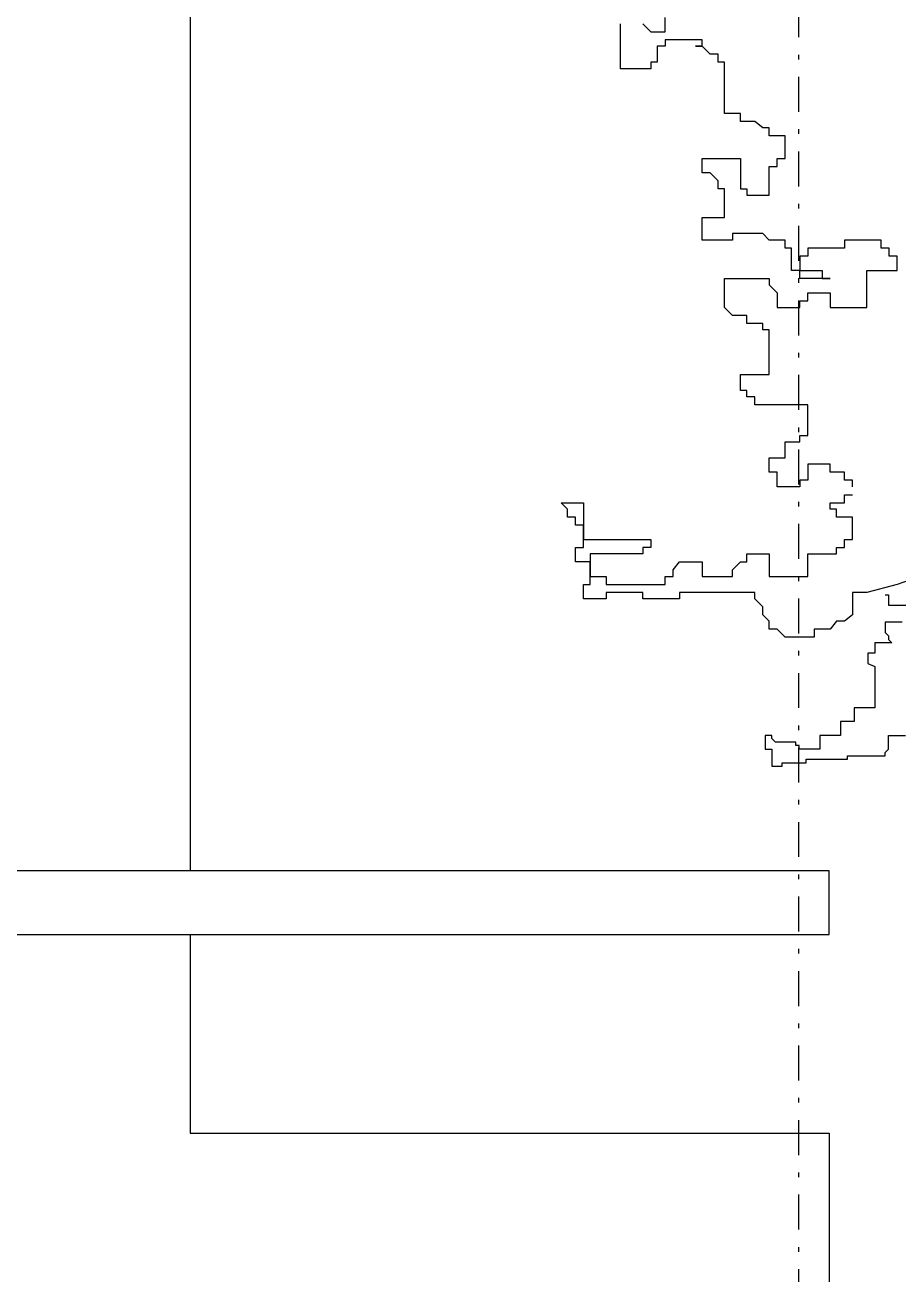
# Model space of a CAD drawing. Header units: millimetres. Extents: x -101 to 3415, y -52 to 1366.
# Drawn here: x 325.09 to 343.84, y 87.34 to 114.16 of the extents above; entities that cross this region are included whole.
import ezdxf

# ---------------------------------------------------------------- set-up
doc = ezdxf.new("R2010")
doc.units = ezdxf.units.MM
doc.linetypes.add('DASHDOT2', pattern=[0.5, 0.25, -0.125, 0, -0.125])
doc.layers.add('00_ARQ', color=8, linetype='Continuous')

msp = doc.modelspace()

# ---------------------------------------------------------------- linework, layer by layer
at = {"layer": '00_ARQ', "color": 9, "linetype": 'DASHDOT2', "ltscale": 3}
msp.add_line((341.707, 38.695), (341.707, 195.855), dxfattribs=at)
at = {"layer": '00_ARQ', "color": 9}
for points in [[(281.129, 169.123), (328.637, 169.123), (328.637, 96.001)], [(338.357, 114.183), (338.529, 114.011), (338.838, 114.011), (338.838, 114.32)], [(342.858, 104.246), (342.858, 104.384), (342.686, 104.384), (342.686, 104.556), (342.377, 104.556), (342.377, 104.728), (341.896, 104.728), (341.896, 104.384), (341.724, 104.384), (341.724, 104.246), (341.243, 104.246), (341.243, 104.556), (341.071, 104.556), (341.071, 104.865), (341.415, 104.865), (341.415, 105.209), (341.724, 105.209), (341.724, 105.346), (341.896, 105.346), (341.896, 106), (340.762, 106), (340.762, 106.172), (340.59, 106.172), (340.59, 106.309), (340.453, 106.309), (340.453, 106.653), (341.071, 106.653), (341.071, 107.616), (340.934, 107.616), (340.934, 107.753), (340.59, 107.753), (340.59, 107.925), (340.281, 107.925), (340.109, 108.097), (340.109, 108.716), (341.071, 108.716), (341.071, 108.578), (341.243, 108.407), (341.243, 108.097), (341.724, 108.097), (341.724, 108.235), (341.896, 108.235), (341.896, 108.407), (342.377, 108.407), (342.377, 108.097), (343.167, 108.097), (343.167, 108.888), (343.82, 108.888), (343.82, 109.197), (343.648, 109.197), (343.648, 109.369), (343.476, 109.369), (343.476, 109.541), (342.686, 109.541), (342.686, 109.369), (341.896, 109.369), (341.896, 109.197), (341.724, 109.197), (341.724, 108.888), (342.205, 108.888), (342.205, 108.716), (342.377, 108.716), (341.724, 108.716), (341.724, 108.888), (341.552, 108.888), (341.552, 109.369), (341.415, 109.369), (341.415, 109.541), (341.071, 109.541), (340.934, 109.679), (340.281, 109.679), (340.281, 109.541), (339.628, 109.541), (339.628, 110.023), (340.109, 110.023), (340.109, 110.641), (339.972, 110.641), (339.972, 110.813), (339.8, 110.985), (339.628, 110.985), (339.628, 111.295), (340.453, 111.295), (340.453, 110.641), (340.59, 110.641), (340.59, 110.504), (341.071, 110.504), (341.071, 111.123), (341.243, 111.123), (341.243, 111.295), (341.415, 111.295), (341.415, 111.776), (341.071, 111.776), (341.071, 111.948), (340.934, 111.948), (340.762, 112.086), (340.453, 112.086), (340.453, 112.257), (340.109, 112.257), (340.109, 113.358), (339.972, 113.358), (339.972, 113.53), (339.8, 113.53), (339.628, 113.702), (339.491, 113.702), (339.628, 113.702), (339.628, 113.839), (338.838, 113.839), (338.838, 113.702), (338.666, 113.702), (338.666, 113.358), (338.529, 113.358), (338.529, 113.22), (337.876, 113.22), (337.876, 114.183)], [(344.301, 102.321), (343.82, 102.149), (343.167, 101.977), (342.858, 101.977), (342.858, 101.496), (342.686, 101.358), (342.514, 101.358), (342.377, 101.186), (342.033, 101.186), (342.033, 101.014), (341.415, 101.014), (341.243, 101.186), (341.071, 101.186), (341.071, 101.358), (340.934, 101.496), (340.934, 101.667), (340.762, 101.839), (340.762, 101.977), (339.147, 101.977), (339.147, 101.839), (338.357, 101.839), (338.357, 101.977), (337.567, 101.977), (337.567, 101.839), (337.085, 101.839), (337.085, 102.149), (337.223, 102.149), (337.223, 102.63), (336.914, 102.63), (336.914, 102.94), (337.085, 102.94), (337.085, 103.421), (336.914, 103.421), (336.914, 103.593), (336.742, 103.593), (336.742, 103.765), (336.604, 103.902), (337.085, 103.902), (337.085, 103.112), (338.529, 103.112), (338.529, 102.94), (338.357, 102.94), (338.357, 102.802), (337.223, 102.802), (337.223, 102.321), (337.567, 102.321), (337.567, 102.149), (338.838, 102.149), (338.838, 102.321), (339.01, 102.321), (339.01, 102.458), (339.147, 102.63), (339.628, 102.63), (339.628, 102.321), (340.281, 102.321), (340.281, 102.458), (340.453, 102.63), (340.59, 102.63), (340.59, 102.802), (341.071, 102.802), (341.071, 102.321), (341.896, 102.321), (341.896, 102.802), (342.514, 102.802), (342.514, 102.94), (342.686, 102.94), (342.686, 103.112), (342.858, 103.112), (342.858, 103.593), (342.514, 103.593), (342.514, 103.765), (342.377, 103.765), (342.377, 103.902), (342.686, 103.902), (342.686, 104.074), (342.858, 104.074)], [(343.556, 101.922), (343.632, 101.922), (343.632, 101.704), (344.069, 101.704)], [(343.921, 101.338), (343.556, 101.338), (343.556, 101.114), (343.632, 101.043), (343.632, 100.966), (343.703, 100.895), (343.337, 100.895), (343.337, 100.671), (343.19, 100.671), (343.19, 100.453), (343.337, 100.382), (343.337, 99.497), (342.895, 99.497), (342.895, 99.202), (342.6, 99.202), (342.6, 98.907), (342.158, 98.907), (342.158, 98.612), (341.716, 98.612), (341.716, 98.689), (341.645, 98.689), (341.645, 98.759), (341.203, 98.759), (341.126, 98.836), (341.126, 98.907), (340.985, 98.907), (340.985, 98.612), (341.126, 98.612), (341.126, 98.246), (341.35, 98.246), (341.35, 98.317), (341.863, 98.317), (341.863, 98.394), (342.748, 98.394), (342.748, 98.464), (343.556, 98.464), (343.556, 98.541), (343.632, 98.612), (343.632, 98.907), (343.998, 98.907)], [(328.637, 94.629), (328.637, 90.368), (342.358, 90.368), (342.358, 72.992)]]:
    msp.add_lwpolyline(points, dxfattribs=at)
msp.add_lwpolyline([(342.358, 96.001), (320.486, 96.001), (320.486, 94.629), (342.358, 94.629)], close=True, dxfattribs=at)

doc.saveas('drawing.dxf')
